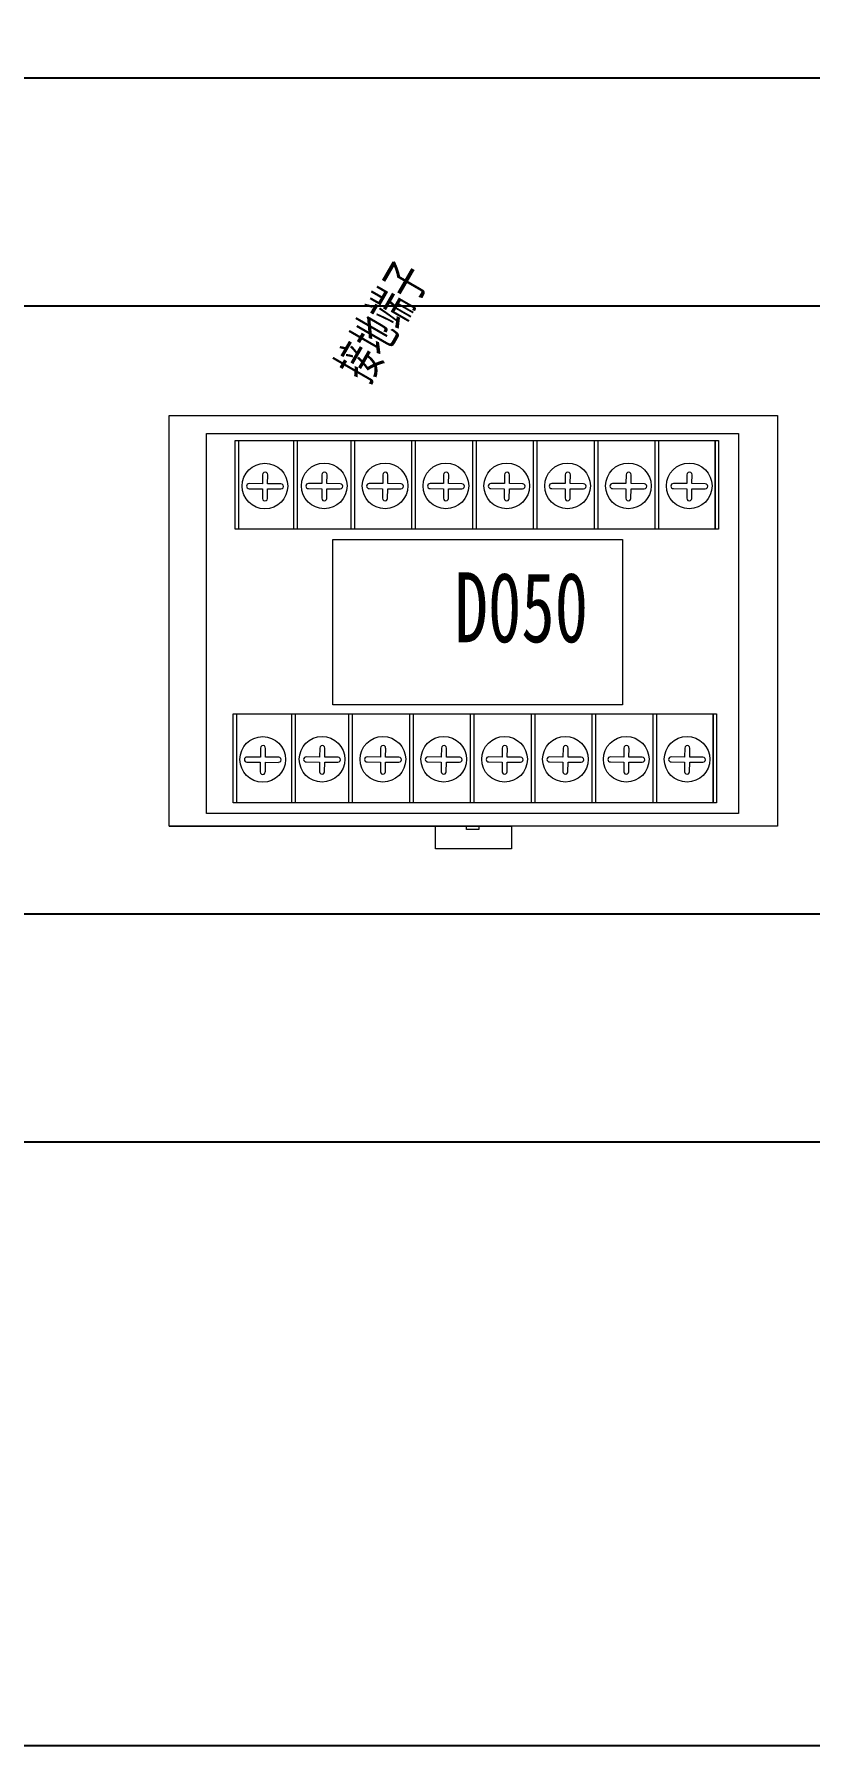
# Model space of a CAD drawing. Header units: millimetres. Extents: x 336 to 12810, y -1577 to 4105.
# Drawn here: x 7043.3 to 7145.3, y 940.4 to 1165.5 of the extents above; entities that cross this region are included whole.
import ezdxf

# ---------------------------------------------------------------- set-up
doc = ezdxf.new("R2010")
doc.units = ezdxf.units.MM
doc.layers.add('TEXT', color=2, linetype='Continuous')
doc.styles.add('ST', font='', dxfattribs={"width": 0.8, "height": 300})
doc.styles.add('样式 8', font='arial.ttf', dxfattribs={"width": 0.6, "height": 2.5})
doc.styles.get('ST').set_extended_font_data('SimSun')

msp = doc.modelspace()

# ---------------------------------------------------------------- linework, layer by layer
for p, q in [((6258.84, 1159.811), (7328.84, 1159.811)), ((6258.84, 1129.811), (7328.84, 1129.811)), ((7328.84, 1049.811), (6258.84, 1049.811))]:
    msp.add_line(p, q)
at = {"lineweight": 0}
for p, q in [((7061.031, 1061.397), (7101.031, 1061.397)), ((7106.031, 1061.397), (7096.031, 1061.397)), ((7101.031, 1061.397), (7106.031, 1061.397))]:
    msp.add_line(p, q, dxfattribs=at)
at = {"color": 1}
msp.add_lwpolyline([(6148.29, 1948.1), (7905.608, 1948.1), (7905.608, 940.442), (6148.29, 940.442)], close=True, dxfattribs=at)
msp.add_lwpolyline([(6228.84, 1269.811), (7828.84, 1269.811), (7828.84, 1019.811), (6228.84, 1019.811)], close=True)
at = {"lineweight": 0}
for points in [[(7061.031, 1115.397), (7141.031, 1115.397), (7141.031, 1061.397), (7061.031, 1061.397)], [(7065.927, 1113.012), (7135.894, 1113.012), (7135.894, 1063.042), (7065.927, 1063.042)], [(7069.708, 1112.095), (7132.835, 1112.095), (7132.835, 1100.424), (7069.708, 1100.424)], [(7069.708, 1112.095), (7070.146, 1112.095), (7070.146, 1100.424), (7069.708, 1100.424)], [(7077.436, 1112.095), (7077.874, 1112.095), (7077.874, 1100.424), (7077.436, 1100.424)], [(7084.941, 1112.095), (7085.379, 1112.095), (7085.379, 1100.424), (7084.941, 1100.424)], [(7092.941, 1112.095), (7093.379, 1112.095), (7093.379, 1100.424), (7092.941, 1100.424)], [(7100.941, 1112.095), (7101.379, 1112.095), (7101.379, 1100.424), (7100.941, 1100.424)], [(7108.941, 1112.095), (7109.379, 1112.095), (7109.379, 1100.424), (7108.941, 1100.424)], [(7116.941, 1112.095), (7117.379, 1112.095), (7117.379, 1100.424), (7116.941, 1100.424)], [(7124.941, 1112.095), (7125.379, 1112.095), (7125.379, 1100.424), (7124.941, 1100.424)], [(7132.835, 1112.095), (7133.273, 1112.095), (7133.273, 1100.424), (7132.835, 1100.424)], [(7120.656, 1077.348), (7082.545, 1077.348), (7082.545, 1099.104), (7120.656, 1099.104)], [(7069.422, 1076.141), (7132.548, 1076.141), (7132.548, 1064.47), (7069.422, 1064.47)], [(7069.422, 1076.141), (7069.86, 1076.141), (7069.86, 1064.47), (7069.422, 1064.47)], [(7077.149, 1076.141), (7077.587, 1076.141), (7077.587, 1064.47), (7077.149, 1064.47)], [(7084.654, 1076.141), (7085.092, 1076.141), (7085.092, 1064.47), (7084.654, 1064.47)], [(7092.654, 1076.141), (7093.092, 1076.141), (7093.092, 1064.47), (7092.654, 1064.47)], [(7100.654, 1076.141), (7101.092, 1076.141), (7101.092, 1064.47), (7100.654, 1064.47)], [(7108.654, 1076.141), (7109.092, 1076.141), (7109.092, 1064.47), (7108.654, 1064.47)], [(7116.654, 1076.141), (7117.092, 1076.141), (7117.092, 1064.47), (7116.654, 1064.47)], [(7124.654, 1076.141), (7125.092, 1076.141), (7125.092, 1064.47), (7124.654, 1064.47)], [(7132.548, 1076.141), (7132.986, 1076.141), (7132.986, 1064.47), (7132.548, 1064.47)], [(7096.031, 1061.397), (7106.031, 1061.397), (7106.031, 1058.397), (7096.031, 1058.397)], [(7100.119, 1061.397), (7101.733, 1061.397), (7101.733, 1060.963), (7100.119, 1060.963)], [(7101.031, 1061.397), (7102.741, 1061.397), (7102.741, 1061.397), (7101.031, 1061.397)]]:
    msp.add_lwpolyline(points, close=True, dxfattribs=at)
for points in [[(7073.312, 1107.605), (7073.308, 1107.605), (7073.299, 1106.42)], [(7073.97, 1106.415), (7073.979, 1107.6)], [(7081.112, 1107.621), (7081.108, 1107.621), (7081.099, 1106.436)], [(7081.771, 1106.431), (7081.78, 1107.616)], [(7089.112, 1107.621), (7089.108, 1107.621), (7089.099, 1106.436)], [(7089.771, 1106.431), (7089.78, 1107.616)], [(7097.112, 1107.621), (7097.108, 1107.621), (7097.099, 1106.436)], [(7097.771, 1106.431), (7097.78, 1107.616)], [(7105.112, 1107.621), (7105.108, 1107.621), (7105.099, 1106.436)], [(7105.771, 1106.431), (7105.78, 1107.616)], [(7113.112, 1107.621), (7113.108, 1107.621), (7113.099, 1106.436)], [(7113.771, 1106.431), (7113.78, 1107.616)], [(7121.112, 1107.621), (7121.108, 1107.621), (7121.099, 1106.436)], [(7121.771, 1106.431), (7121.78, 1107.616)], [(7129.112, 1107.621), (7129.108, 1107.621), (7129.099, 1106.436)], [(7129.771, 1106.431), (7129.78, 1107.616)], [(7071.525, 1105.764), (7073.294, 1105.751)], [(7073.299, 1106.42), (7071.53, 1106.432)], [(7073.294, 1105.751), (7073.284, 1104.488)], [(7073.952, 1104.483), (7073.956, 1104.482), (7073.965, 1105.745)], [(7073.965, 1105.745), (7075.706, 1105.732), (7075.706, 1105.736)], [(7075.711, 1106.404), (7073.97, 1106.415)], [(7079.326, 1105.78), (7081.094, 1105.766)], [(7081.099, 1106.436), (7079.331, 1106.447)], [(7081.094, 1105.766), (7081.085, 1104.503)], [(7081.752, 1104.498), (7081.756, 1104.498), (7081.766, 1105.761)], [(7081.766, 1105.761), (7083.506, 1105.748), (7083.506, 1105.752)], [(7083.512, 1106.419), (7081.771, 1106.431)], [(7087.326, 1105.78), (7089.094, 1105.766)], [(7089.099, 1106.436), (7087.331, 1106.447)], [(7089.094, 1105.766), (7089.085, 1104.503)], [(7089.752, 1104.498), (7089.756, 1104.498), (7089.766, 1105.761)], [(7089.766, 1105.761), (7091.506, 1105.748), (7091.506, 1105.752)], [(7091.512, 1106.419), (7089.771, 1106.431)], [(7095.326, 1105.78), (7097.094, 1105.766)], [(7097.099, 1106.436), (7095.331, 1106.447)], [(7097.094, 1105.766), (7097.085, 1104.503)], [(7097.752, 1104.498), (7097.756, 1104.498), (7097.766, 1105.761)], [(7097.766, 1105.761), (7099.506, 1105.748), (7099.506, 1105.752)], [(7099.512, 1106.419), (7097.771, 1106.431)], [(7103.326, 1105.78), (7105.094, 1105.766)], [(7105.099, 1106.436), (7103.331, 1106.447)], [(7105.094, 1105.766), (7105.085, 1104.503)], [(7105.752, 1104.498), (7105.756, 1104.498), (7105.766, 1105.761)], [(7105.766, 1105.761), (7107.506, 1105.748), (7107.506, 1105.752)], [(7107.512, 1106.419), (7105.771, 1106.431)], [(7111.326, 1105.78), (7113.094, 1105.766)], [(7113.099, 1106.436), (7111.331, 1106.447)], [(7113.094, 1105.766), (7113.085, 1104.503)], [(7113.752, 1104.498), (7113.756, 1104.498), (7113.766, 1105.761)], [(7113.766, 1105.761), (7115.506, 1105.748), (7115.506, 1105.752)], [(7115.512, 1106.419), (7113.771, 1106.431)], [(7119.326, 1105.78), (7121.094, 1105.766)], [(7121.099, 1106.436), (7119.331, 1106.447)], [(7121.094, 1105.766), (7121.085, 1104.503)], [(7121.752, 1104.498), (7121.756, 1104.498), (7121.766, 1105.761)], [(7121.766, 1105.761), (7123.506, 1105.748), (7123.506, 1105.752)], [(7123.512, 1106.419), (7121.771, 1106.431)], [(7127.326, 1105.78), (7129.094, 1105.766)], [(7129.099, 1106.436), (7127.331, 1106.447)], [(7129.094, 1105.766), (7129.085, 1104.503)], [(7129.752, 1104.498), (7129.756, 1104.498), (7129.766, 1105.761)], [(7129.766, 1105.761), (7131.506, 1105.748), (7131.506, 1105.752)], [(7131.512, 1106.419), (7129.771, 1106.431)], [(7073.025, 1071.651), (7073.021, 1071.651), (7073.012, 1070.466)], [(7073.684, 1070.461), (7073.693, 1071.646)], [(7080.826, 1071.667), (7080.822, 1071.667), (7080.813, 1070.481)], [(7081.485, 1070.477), (7081.494, 1071.661)], [(7088.826, 1071.667), (7088.822, 1071.667), (7088.813, 1070.481)], [(7089.485, 1070.477), (7089.494, 1071.661)], [(7096.826, 1071.667), (7096.822, 1071.667), (7096.813, 1070.481)], [(7097.485, 1070.477), (7097.494, 1071.661)], [(7104.826, 1071.667), (7104.822, 1071.667), (7104.813, 1070.481)], [(7105.485, 1070.477), (7105.494, 1071.661)], [(7112.826, 1071.667), (7112.822, 1071.667), (7112.813, 1070.481)], [(7113.485, 1070.477), (7113.494, 1071.661)], [(7120.826, 1071.667), (7120.822, 1071.667), (7120.813, 1070.481)], [(7121.485, 1070.477), (7121.494, 1071.661)], [(7128.826, 1071.667), (7128.822, 1071.667), (7128.813, 1070.481)], [(7129.485, 1070.477), (7129.494, 1071.661)], [(7071.239, 1069.81), (7073.007, 1069.796)], [(7073.012, 1070.466), (7071.244, 1070.478)], [(7073.007, 1069.796), (7072.998, 1068.533)], [(7073.665, 1068.528), (7073.669, 1068.528), (7073.679, 1069.791)], [(7073.679, 1069.791), (7075.419, 1069.778), (7075.419, 1069.782)], [(7075.425, 1070.45), (7073.684, 1070.461)], [(7079.039, 1069.826), (7080.808, 1069.812)], [(7080.813, 1070.481), (7079.044, 1070.493)], [(7080.808, 1069.812), (7080.798, 1068.549)], [(7081.466, 1068.544), (7081.47, 1068.544), (7081.48, 1069.807)], [(7081.48, 1069.807), (7083.22, 1069.794), (7083.22, 1069.798)], [(7083.225, 1070.465), (7081.485, 1070.477)], [(7087.039, 1069.826), (7088.808, 1069.812)], [(7088.813, 1070.481), (7087.044, 1070.493)], [(7088.808, 1069.812), (7088.798, 1068.549)], [(7089.466, 1068.544), (7089.47, 1068.544), (7089.48, 1069.807)], [(7089.48, 1069.807), (7091.22, 1069.794), (7091.22, 1069.798)], [(7091.225, 1070.465), (7089.485, 1070.477)], [(7095.039, 1069.826), (7096.808, 1069.812)], [(7096.813, 1070.481), (7095.044, 1070.493)], [(7096.808, 1069.812), (7096.798, 1068.549)], [(7097.466, 1068.544), (7097.47, 1068.544), (7097.48, 1069.807)], [(7097.48, 1069.807), (7099.22, 1069.794), (7099.22, 1069.798)], [(7099.225, 1070.465), (7097.485, 1070.477)], [(7103.039, 1069.826), (7104.808, 1069.812)], [(7104.813, 1070.481), (7103.044, 1070.493)], [(7104.808, 1069.812), (7104.798, 1068.549)], [(7105.466, 1068.544), (7105.47, 1068.544), (7105.48, 1069.807)], [(7105.48, 1069.807), (7107.22, 1069.794), (7107.22, 1069.798)], [(7107.225, 1070.465), (7105.485, 1070.477)], [(7111.039, 1069.826), (7112.808, 1069.812)], [(7112.813, 1070.481), (7111.044, 1070.493)], [(7112.808, 1069.812), (7112.798, 1068.549)], [(7113.466, 1068.544), (7113.47, 1068.544), (7113.48, 1069.807)], [(7113.48, 1069.807), (7115.22, 1069.794), (7115.22, 1069.798)], [(7115.225, 1070.465), (7113.485, 1070.477)], [(7119.039, 1069.826), (7120.808, 1069.812)], [(7120.813, 1070.481), (7119.044, 1070.493)], [(7120.808, 1069.812), (7120.798, 1068.549)], [(7121.466, 1068.544), (7121.47, 1068.544), (7121.48, 1069.807)], [(7121.48, 1069.807), (7123.22, 1069.794), (7123.22, 1069.798)], [(7123.225, 1070.465), (7121.485, 1070.477)], [(7127.039, 1069.826), (7128.808, 1069.812)], [(7128.813, 1070.481), (7127.044, 1070.493)], [(7128.808, 1069.812), (7128.798, 1068.549)], [(7129.466, 1068.544), (7129.47, 1068.544), (7129.48, 1069.807)], [(7129.48, 1069.807), (7131.22, 1069.794), (7131.22, 1069.798)], [(7131.225, 1070.465), (7129.485, 1070.477)]]:
    msp.add_lwpolyline(points, dxfattribs=at)
for centre in [(7073.614, 1106.119), (7081.415, 1106.135), (7089.415, 1106.135), (7097.415, 1106.135), (7105.415, 1106.135), (7113.415, 1106.135), (7121.415, 1106.135), (7129.415, 1106.135), (7073.328, 1070.165), (7081.129, 1070.181), (7089.129, 1070.181), (7097.129, 1070.181), (7105.129, 1070.181), (7113.129, 1070.181), (7121.129, 1070.181), (7129.129, 1070.181)]:
    msp.add_circle(centre, 3, dxfattribs=at)
for centre, radius, start, end in [((7073.614, 1106.119), 1.5, 101.62647, 101.79811), ((7073.646, 1107.603), 0.334, 355.15261, 182.43139), ((7073.614, 1106.119), 1.5, 75.91869, 75.95753), ((7081.415, 1106.135), 1.5, 101.62647, 101.79811), ((7081.446, 1107.618), 0.334, 355.15261, 182.43139), ((7081.415, 1106.135), 1.5, 75.91869, 75.95753), ((7089.415, 1106.135), 1.5, 101.62647, 101.79811), ((7089.446, 1107.618), 0.334, 355.15261, 182.43139), ((7089.415, 1106.135), 1.5, 75.91869, 75.95753), ((7097.415, 1106.135), 1.5, 101.62647, 101.79811), ((7097.446, 1107.618), 0.334, 355.15261, 182.43139), ((7097.415, 1106.135), 1.5, 75.91869, 75.95753), ((7105.415, 1106.135), 1.5, 101.62647, 101.79811), ((7105.446, 1107.618), 0.334, 355.15261, 182.43139), ((7105.415, 1106.135), 1.5, 75.91869, 75.95753), ((7113.415, 1106.135), 1.5, 101.62647, 101.79811), ((7113.446, 1107.618), 0.334, 355.15261, 182.43139), ((7113.415, 1106.135), 1.5, 75.91869, 75.95753), ((7121.415, 1106.135), 1.5, 101.62647, 101.79811), ((7121.446, 1107.618), 0.334, 355.15261, 182.43139), ((7121.415, 1106.135), 1.5, 75.91869, 75.95753), ((7129.415, 1106.135), 1.5, 101.62647, 101.79811), ((7129.446, 1107.618), 0.334, 355.15261, 182.43139), ((7129.415, 1106.135), 1.5, 75.91869, 75.95753), ((7071.528, 1106.098), 0.334, 89.56238, 269.56238), ((7075.708, 1106.07), 0.334, 269.56238, 89.67132), ((7079.328, 1106.114), 0.334, 89.56238, 269.56238), ((7083.509, 1106.086), 0.334, 269.56238, 89.67132), ((7087.328, 1106.114), 0.334, 89.56238, 269.56238), ((7091.509, 1106.086), 0.334, 269.56238, 89.67132), ((7095.328, 1106.114), 0.334, 89.56238, 269.56238), ((7099.509, 1106.086), 0.334, 269.56238, 89.67132), ((7103.328, 1106.114), 0.334, 89.56238, 269.56238), ((7107.509, 1106.086), 0.334, 269.56238, 89.67132), ((7111.328, 1106.114), 0.334, 89.56238, 269.56238), ((7115.509, 1106.086), 0.334, 269.56238, 89.67132), ((7119.328, 1106.114), 0.334, 89.56238, 269.56238), ((7123.509, 1106.086), 0.334, 269.56238, 89.67132), ((7127.328, 1106.114), 0.334, 89.56238, 269.56238), ((7131.51, 1106.086), 0.334, 269.56238, 89.67132), ((7073.618, 1104.485), 0.334, 179.56238, 359.56238), ((7081.418, 1104.501), 0.334, 179.56238, 359.56238), ((7089.418, 1104.501), 0.334, 179.56238, 359.56238), ((7097.418, 1104.501), 0.334, 179.56238, 359.56238), ((7105.418, 1104.501), 0.334, 179.56238, 359.56238), ((7113.418, 1104.501), 0.334, 179.56238, 359.56238), ((7121.418, 1104.501), 0.334, 179.56238, 359.56238), ((7129.418, 1104.501), 0.334, 179.56238, 359.56238), ((7073.328, 1070.165), 1.5, 101.62647, 101.79811), ((7073.359, 1071.648), 0.334, 355.15261, 182.43139), ((7073.328, 1070.165), 1.5, 75.91869, 75.95753), ((7081.129, 1070.181), 1.5, 101.62647, 101.79811), ((7081.16, 1071.664), 0.334, 355.15261, 182.43139), ((7081.129, 1070.181), 1.5, 75.91869, 75.95753), ((7089.129, 1070.181), 1.5, 101.62647, 101.79811), ((7089.16, 1071.664), 0.334, 355.15261, 182.43139), ((7089.129, 1070.181), 1.5, 75.91869, 75.95753), ((7097.129, 1070.181), 1.5, 101.62647, 101.79811), ((7097.16, 1071.664), 0.334, 355.15261, 182.43139), ((7097.129, 1070.181), 1.5, 75.91869, 75.95753), ((7105.129, 1070.181), 1.5, 101.62647, 101.79811), ((7105.16, 1071.664), 0.334, 355.15261, 182.43139), ((7105.129, 1070.181), 1.5, 75.91869, 75.95753), ((7113.129, 1070.181), 1.5, 101.62647, 101.79811), ((7113.16, 1071.664), 0.334, 355.15261, 182.43139), ((7113.129, 1070.181), 1.5, 75.91869, 75.95753), ((7121.129, 1070.181), 1.5, 101.62647, 101.79811), ((7121.16, 1071.664), 0.334, 355.15261, 182.43139), ((7121.129, 1070.181), 1.5, 75.91869, 75.95753), ((7129.129, 1070.181), 1.5, 101.62647, 101.79811), ((7129.16, 1071.664), 0.334, 355.15261, 182.43139), ((7129.129, 1070.181), 1.5, 75.91869, 75.95753), ((7071.241, 1070.144), 0.334, 89.56238, 269.56238), ((7075.422, 1070.116), 0.334, 269.56238, 89.67132), ((7079.042, 1070.159), 0.334, 89.56238, 269.56238), ((7083.223, 1070.131), 0.334, 269.56238, 89.67132), ((7087.042, 1070.159), 0.334, 89.56238, 269.56238), ((7091.223, 1070.131), 0.334, 269.56238, 89.67132), ((7095.042, 1070.159), 0.334, 89.56238, 269.56238), ((7099.223, 1070.131), 0.334, 269.56238, 89.67132), ((7103.042, 1070.159), 0.334, 89.56238, 269.56238), ((7107.223, 1070.131), 0.334, 269.56238, 89.67132), ((7111.042, 1070.159), 0.334, 89.56238, 269.56238), ((7115.223, 1070.131), 0.334, 269.56238, 89.67132), ((7119.042, 1070.159), 0.334, 89.56238, 269.56238), ((7123.223, 1070.131), 0.334, 269.56238, 89.67132), ((7127.042, 1070.159), 0.334, 89.56238, 269.56238), ((7131.223, 1070.131), 0.334, 269.56238, 89.67132), ((7073.331, 1068.531), 0.334, 179.56238, 359.56238), ((7081.132, 1068.547), 0.334, 179.56238, 359.56238), ((7089.132, 1068.547), 0.334, 179.56238, 359.56238), ((7097.132, 1068.547), 0.334, 179.56238, 359.56238), ((7105.132, 1068.547), 0.334, 179.56238, 359.56238), ((7113.132, 1068.547), 0.334, 179.56238, 359.56238), ((7121.132, 1068.547), 0.334, 179.56238, 359.56238), ((7129.132, 1068.547), 0.334, 179.56238, 359.56238)]:
    msp.add_arc(centre, radius, start, end, dxfattribs=at)

# ---------------------------------------------------------------- texts
at = {"lineweight": 0, "insert": (7085.184, 1120.539), "char_height": 5, "width": 24.48659, "attachment_point": 4, "rotation": 60, "style": '样式 8'}
msp.add_mtext('{\\f宋体|b0|i0|c134|p2;接地端子}', dxfattribs=at)
at = {"layer": 'TEXT', "color": 0, "style": 'ST', "width": 0.7}
msp.add_text('D050', height=9.216, dxfattribs=at).set_placement((7098.555, 1085.573))

doc.saveas('drawing.dxf')
